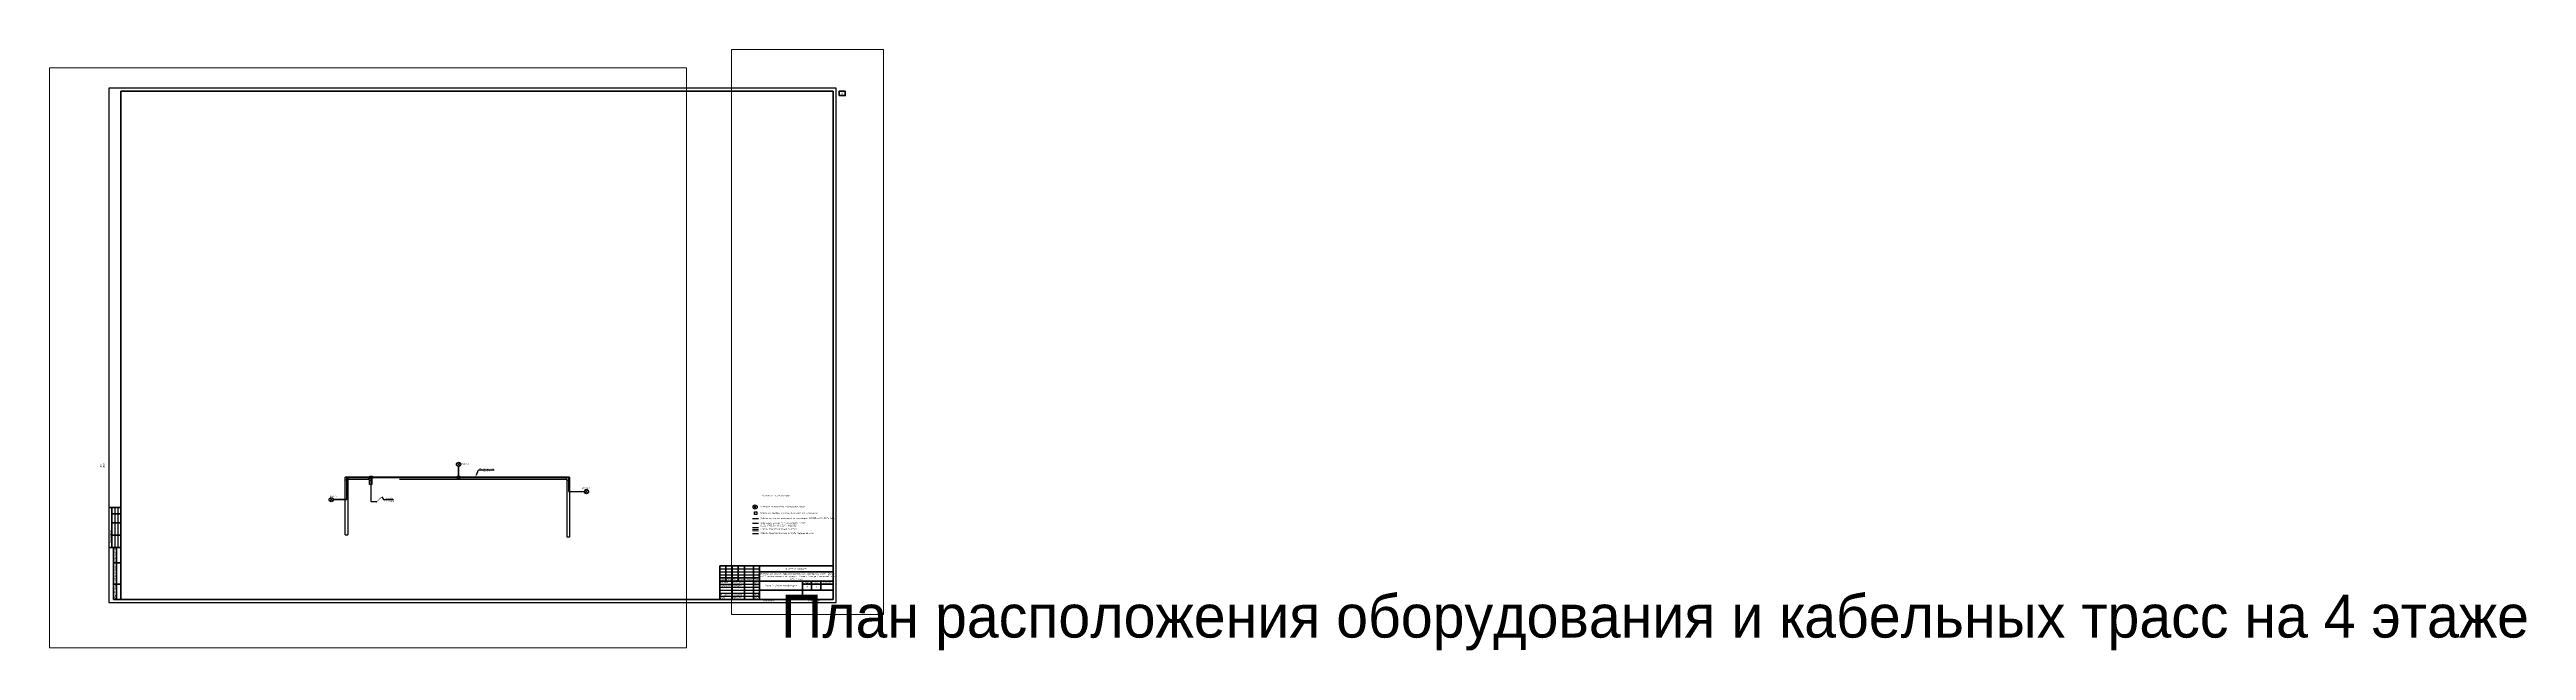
# Paper-space layout '11 План расположения оборудования и кабельных трасс на 4 этаже' of a CAD drawing. Extents: x -96 to 3952, y -79 to 904.
# The model-space entities are those that its viewports show. They can reach past a viewport. Long polylines and large blocks are cut down to what shows.
import ezdxf
from ezdxf import colors
from ezdxf.entities.mleader import LeaderData, LeaderLine
from ezdxf.enums import TextEntityAlignment as Align
from ezdxf.math import Vec2, Vec3

# ---------------------------------------------------------------- set-up
doc = ezdxf.new("R2018")
doc.units = 0
doc.header["$LTSCALE"] = 100
doc.set_wipeout_variables(frame=1)
doc.layers.get('Defpoints').update_dxf_attribs({"color": 42})
for name, color, linetype in [('PDF _СКС', 1, 'Continuous'), ('PDF _СС_ЗВ_Кабель', 1, 'Continuous'), ('PDF _СС_ЗВ_Оборудование', 1, 'Continuous'), ('PDF _Текст', 7, 'Continuous'), ('СС. Текст', 7, 'Continuous')]:
    doc.layers.add(name, color=color, linetype=linetype)
for name, color, linetype, lineweight in [('СКС', 1, 'Continuous', 30), ('СС_ЗВ_Кабель', 1, 'Continuous', 30), ('СС_ЗВ_Оборудование', 1, 'Continuous', 30), ('СС_СКК_Лоток', 170, 'Continuous', 25), ('СС_ЭЧС_Кабель', 180, 'Continuous', 30)]:
    doc.layers.add(name, color=color, linetype=linetype, lineweight=lineweight)
doc.styles.add('ISOCPEUR', font='isocpeui.ttf', dxfattribs={"height": 250})
doc.styles.add('ISOCPEURNA', font='isocpeui.ttf')
doc.styles.add('PDF ISOCPEUR', font='isocpeur.ttf')
doc.styles.get("Standard").update_dxf_attribs({"font": 'arial.ttf'})
doc.linetypes.add('Kabl_in_Tube', pattern='A,10,[133,ltypeshp.shx,S=1,R=0,X=0,Y=0],10', length=20)

# ---------------------------------------------------------------- blocks, each defined once
blk = doc.blocks.new('*U100')
at = {"linetype": 'Continuous', "lineweight": 25}
for p, q in [((1189, 841), (0, 841)), ((0, 841), (0, 0)), ((1189, 0), (1189, 841)), ((10, 155), (10, 90)), ((15, 155), (15, 90)), ((999, 55), (1064, 55)), ((999, 50), (1064, 50)), ((999, 45), (1064, 45)), ((0, 0), (1189, 0)), ((999, 30), (1064, 30)), ((999, 25), (1064, 25)), ((999, 20), (1064, 20)), ((999, 15), (1064, 15)), ((999, 10), (1064, 10))]:
    blk.add_line(p, q, dxfattribs=at)
at = {"linetype": 'Continuous', "lineweight": 60}
for p, q in [((1184, 836), (20, 836)), ((20, 836), (20, 5)), ((1184, 5), (1184, 836)), ((20, 155), (0, 155)), ((5, 155), (5, 90)), ((20, 145), (5, 145)), ((20, 130), (5, 130)), ((20, 90), (0, 90)), ((20, 110), (5, 110)), ((8, 90), (8, 5)), ((13, 90), (13, 5)), ((8, 65), (20, 65)), ((999, 60), (1184, 60)), ((999, 5), (999, 60)), ((1009, 60), (1009, 35)), ((1019, 60), (1019, 5)), ((1029, 60), (1029, 35)), ((1039, 60), (1039, 5)), ((1054, 60), (1054, 5)), ((1064, 5), (1064, 60)), ((1064, 50), (1184, 50)), ((1184, 5), (1184, 60)), ((8, 30), (20, 30)), ((8, 5), (20, 5)), ((20, 5), (1184, 5)), ((999, 40), (1064, 40)), ((999, 35), (1184, 35)), ((1064, 20), (1184, 20)), ((1134, 35), (1134, 5)), ((1134, 30), (1184, 30)), ((1149, 35), (1149, 20)), ((1164, 35), (1164, 20))]:
    blk.add_line(p, q, dxfattribs=at)
at = {"linetype": 'Continuous', "lineweight": 40}
blk.add_line((1134, 5), (1134, 35), dxfattribs=at)
at = {"lineweight": 60}
blk.add_lwpolyline([(1194, 829), (1204, 829), (1204, 836), (1194, 836)], close=True, dxfattribs=at)
at = {"linetype": 'Continuous', "rotation": 90, "style": 'ISOCPEUR'}
for s, insert, char_height, width, attachment_point in [('20_Главный_специалист_ВК', (-12.5, 176), 2.5, 19, 4), ('01.26', (-12.5, 215), 2.5, 10, 5), ('21_Главный_специалист_ЭОМ', (-7.5, 176), 2.5, 19, 4), ('01.26', (-7.5, 215), 2.5, 10, 5), ('01.26', (-2.5, 215), 2.5, 10, 5), ('Согласовано', (-17.5, 172.5), 3, 35, 5), ('Гл. спец ВК', (-12.5, 156), 2.5, 19, 4), ('Гл. спец ЭОМ', (-7.5, 156), 2.5, 19, 4), ('17_ГАП', (-12.5, 111), 2.5, 19, 4), ('01.26', (-12.5, 150), 2.5, 10, 5), ('19_Главный_конструктор', (-7.5, 111), 2.5, 19, 4), ('01.26', (-7.5, 150), 2.5, 10, 5), ('18_Главный_специалист_ОВ', (-2.5, 111), 2.5, 19, 4), ('01.26', (-2.5, 150), 2.5, 10, 5), ('ГАП', (-12.5, 91), 2.5, 19, 4), ('Гл. констр. ', (-7.5, 91), 2.5, 19, 4), ('Гл. спец ОВ', (-2.5, 91), 2.5, 19, 4), ('Согласовано', (2.5, 107.5), 2.5, 35, 5), ('Взам. инв. №', (10.5, 77.5), 2.5, 25, 5), ('Подп. и дата', (10.5, 47.5), 2.5, 35, 5), ('Инв. № подл.', (10.5, 17.5), 2.5, 25, 5)]:
    blk.add_mtext(s, dxfattribs=dict(at, insert=insert, char_height=char_height, width=width, attachment_point=attachment_point))
at = {"linetype": 'Continuous', "char_height": 2.5, "style": 'ISOCPEUR'}
for s, insert, width, attachment_point in [('Капитальный ремонт общеобразовательного учреждения (ГБОУ "Школа №429"), расположенного по адресу: г. Москва, 5-ая ул. Соколиной горы д.14. 1 этап', (1124, 42.5), 120, 5), ('16-25/Г-П-ИОС5.6', (1136, 55), 110, 6), ('Разраб.', (1000, 32.5), 19, 4), ('Проверил', (1000, 27.5), 19, 4), ('Н. контр.', (1000, 12.5), 19, 4), ('ГИП', (1000, 7.5), 19, 4), ('Николенко', (1020, 32.5), 19, 4), ('Мурашов', (1020, 27.5), 19, 4), ('Губарева', (1020, 12.5), 19, 4), ('Мурашов', (1020, 7.5), 19, 4), ('06.26', (1055.3, 32.5), 10, 4), ('06.26', (1055.3, 27.5), 10, 4), ('06.26', (1055.3, 12.5), 10, 4), ('06.26', (1055.3, 7.4), 10, 4), ('Копировал', (1078.5, 2.5), 25, 5), ('П', (1141.5, 25), 15, 5), ('Формат', (1149.5, 2.5), 16, 5)]:
    blk.add_mtext(s, dxfattribs=dict(at, insert=insert, width=width, attachment_point=attachment_point))
at = {"char_height": 2.5, "attachment_point": 5, "style": 'ISOCPEUR'}
for s, insert, width in [('Изм.', (1004, 37.5), 10), ('Кол.уч', (1014, 37.5), 10), ('Лист', (1024, 37.5), 10), ('№док', (1034, 37.5), 10), ('Подп.', (1046.5, 37.5), 15), ('Дата', (1059, 37.5), 10), ('Стадия', (1141.5, 32.5), 15), ('Лист', (1156.5, 32.5), 15), ('Листов', (1174, 32.5), 20)]:
    blk.add_mtext(s, dxfattribs=dict(at, insert=insert, width=width))
at = {"linetype": 'Continuous', "insert": (1099, 27.5), "char_height": 2.5, "width": 70, "attachment_point": 5, "line_spacing_factor": 0.8, "style": 'ISOCPEUR'}
blk.add_mtext('Часть 6. Электрочасофикация', dxfattribs=at)
at = {"style": 'ISOCPEUR'}
for tag, p in [('Сквозная_нумерация', (1199, 832.5)), ('Форма3_номер_листа', (1156.5, 25)), ('Форма3_количество_листов', (1174, 25))]:
    blk.add_attdef(tag, text='', height=2.5, dxfattribs=at).set_placement(p, align=Align.MIDDLE_CENTER)
blk.add_attdef('Форма3_дополнительный_шифр', text='', height=2.5, dxfattribs=at).set_placement((1135.7, 55), align=Align.MIDDLE_LEFT)
at = {"lineweight": 30, "flags": 104}
blk.add_attdef('Форма3_наименование_чертежа', text='', height=2.5, dxfattribs=at).set_placement((1099, 12.5), align=Align.MIDDLE_CENTER)
at = {"style": 'ISOCPEUR', "flags": 8}
blk.add_attdef('Формат', (1157.5, 1.5), '', height=2.5, dxfattribs=at)
blk.add_wipeout([(-20, 220), (-0.5, 220), (-0.5, 90), (-20, 90)])
blk = doc.blocks.new('Свет')
at = {"color": 1}
blk.add_wipeout([(-350, 0), (-324, 133), (-247, 247), (-101, 335), (56, 345), (198, 289), (304, 173), (350, 0), (322, -138), (247, -247), (166, -308), (43, -347), (-83, -340), (-176, -303), (-278, -213), (-331, -115)], dxfattribs=at)
at = {"layer": 'СКС', "color": 1, "ltscale": 30}
for points in [[(-247, 247), (247, -247)], [(-247, -247), (247, 247)]]:
    blk.add_lwpolyline(points, dxfattribs=at)
at = {"layer": 'СКС', "color": 1, "linetype": 'Continuous', "lineweight": 30}
blk.add_circle((0, 0), 350, dxfattribs=at)
blk = doc.blocks.new('Клеммная коробка')
for p, q in [((0, 400), (400, 400)), ((0, 0), (0, 400)), ((400, 0), (0, 0)), ((400, 400), (400, 0))]:
    blk.add_line(p, q)
blk = doc.blocks.new('Лоток 4 этаж')
at = {"layer": 'СС_СКК_Лоток'}
for p, q in [((738958, -120752), (738958, -111307)), ((775607, -111307), (738958, -111307)), ((739358, -111803), (738958, -111803)), ((742896, -111707), (739358, -111707)), ((739358, -111707), (739358, -120752)), ((739439, -111707), (739439, -111307)), ((742814, -111707), (742814, -111307)), ((742896, -112550), (742896, -111707)), ((742896, -111817), (743296, -111817)), ((743296, -112550), (742896, -112550)), ((743296, -111707), (743296, -112550)), ((743373, -111707), (743373, -111307)), ((775207, -111707), (747804, -111707)), ((775123, -111707), (775123, -111307)), ((775207, -121156), (775207, -111707)), ((775207, -111802), (775607, -111802)), ((775607, -111307), (775607, -121156)), ((738958, -120752), (739358, -120752)), ((775607, -121156), (775207, -121156))]:
    blk.add_line(p, q, dxfattribs=at)
blk = doc.blocks.new('*U79')
blk.add_hatch(color=256).paths.add_polyline_path([(-0.7, -0.7, 1), (0.7, 0.7, 1)])
at = {"const_width": 0.5}
blk.add_lwpolyline([(0.5, 0.5), (6.4, 6.4)], dxfattribs=at)
blk.add_lwpolyline([(8.5, 8.5, 0, 1.5, 0), (6.4, 6.4, 2, 2, 0)], format="xyseb")
blk = doc.blocks.new('_None')

msp = doc.modelspace()

# ---------------------------------------------------------------- linework, layer by layer
at = {"layer": 'PDF _СКС', "lineweight": 30}
for points in [[(69978300, -33295983), (69978793, -33296476)], [(69978300, -33296476), (69978793, -33295983)], [(69957490, -33301761), (69957983, -33302254)], [(69957490, -33302254), (69957983, -33301761)], [(69999202, -33300444), (69999695, -33300937)], [(69999202, -33300937), (69999695, -33300444)]]:
    msp.add_lwpolyline(points, dxfattribs=at)
for centre in [(69978547, -33296229), (69957738, -33302006), (69999449, -33300689)]:
    msp.add_circle(centre, 350, dxfattribs=at)
at = {"layer": 'PDF _СС_ЗВ_Кабель', "lineweight": 30}
for points in [[(69964059, -33298160), (69964459, -33298160), (69964459, -33298557), (69964059, -33298557)], [(69978346, -33298160), (69978746, -33298160), (69978746, -33298557), (69978346, -33298557)]]:
    msp.add_lwpolyline(points, close=True, dxfattribs=at)
at = {"layer": 'PDF _СС_ЗВ_Оборудование', "lineweight": 30}
for centre in [(69978547, -33296229), (69957737, -33302006), (69999449, -33300689)]:
    msp.add_circle(centre, 349, dxfattribs=at)
at = {"layer": 'СС_ЗВ_Кабель', "color": 1}
msp.add_line((70024954, -33307013), (70025932, -33307013), dxfattribs=at)
at = {"layer": 'СС_ЗВ_Кабель'}
msp.add_line((70024954, -33308794), (70025932, -33308794), dxfattribs=at)
at = {"layer": 'СС_ЗВ_Кабель', "color": 1, "linetype": 'Kabl_in_Tube', "ltscale": 0.9}
msp.add_line((70024954, -33309463), (70025932, -33309463), dxfattribs=at)
at = {"layer": 'СС_ЗВ_Кабель', "color": 6}
msp.add_line((70024957, -33307795), (70025934, -33307795), dxfattribs=at)
at = {"layer": 'СС_СКК_Лоток', "color": 18, "lineweight": 20, "true_color": 0x000000}
for p, q in [((70025932, -33308507), (70024954, -33308507)), ((70025932, -33309048), (70024954, -33309048))]:
    msp.add_line(p, q, dxfattribs=at)
at = {"layer": 'СС_ЭЧС_Кабель', "color": 1}
msp.add_lwpolyline([(69965156, -33302375), (69964259, -33302375), (69964259, -33298358), (69960286, -33298358), (69960286, -33302001), (69958090, -33302001), (69960286, -33302001), (69960286, -33298358), (69978546, -33298358), (69978545, -33296578), (69978546, -33298358), (69996496, -33298358), (69996496, -33300695), (69999107, -33300695)], dxfattribs=at)

# ---------------------------------------------------------------- block references
msp.add_blockref('Лоток 4 этаж', (69221061, -33186997))
at = {"layer": 'СС_ЭЧС_Кабель', "color": 7, "xscale": 100, "yscale": 100, "zscale": 100}
msp.add_blockref('*U79', (69965144, -33302377), dxfattribs=at)

# ---------------------------------------------------------------- texts
at = {"layer": 'PDF _Текст', "char_height": 249.57, "attachment_point": 7}
for s, insert, style in [('{\\fISOCPEUR|b0|i1|c204|p34;BIAL4.2}', (69978978, -33296282), 'PDF ISOCPEUR'), ('{\\fISOCPEUR|b0|i1|c204|p34;BIAL4.1}', (69957466, -33301573), 'ISOCPEURNA'), ('{\\fISOCPEUR|b0|i1|c204|p34;BIAL4.3}', (69998731, -33300241), 'PDF ISOCPEUR')]:
    msp.add_mtext(s, dxfattribs=dict(at, insert=insert, style=style))
at = {"layer": 'СС. Текст', "char_height": 250, "attachment_point": 1, "style": 'ISOCPEUR'}
for s, width, insert in [('Кабельные линии звонковой сигнализации КПСВВнг(А)-LSLTx 1х2x1,5', 12283.27, (70026247, -33306853, 0)), ('Кабель прокладываемый в лотке', 11279.86, (70026247, -33308633, 0)), ('Кабель прокладываемый в трубе гофрированной', 11279.86, (70026247, -33309303, 0)), ('Кабельные линии DAP-интерфейс U/UTP Cat5e PVCLSнг(А)-LSLTx 4х2х0,52', 7622.19, (70026250, -33307635, 0))]:
    msp.add_mtext_dynamic_manual_height_columns(s, width=width, gutter_width=1, heights=[0], dxfattribs=dict(at, insert=insert))

# ---------------------------------------------------------------- leaders
at = {"layer": 'СС_СКК_Лоток', "color": 7}
ml = msp.add_multileader_mtext('Standard', dxfattribs=at)
ml.set_content('Лоток см. том ИОС5.5', color=7, style='ISOCPEURNA')
ml.set_leader_properties()
ml.build(insert=Vec2(0, 0))
ml.multileader.update_dxf_attribs({"text_left_attachment_type": 6, "text_right_attachment_type": 6, "dogleg_length": 100, "arrow_head_size": 400})
ctx = ml.context
ctx.base_point, ctx.char_height, ctx.arrow_head_size, ctx.landing_gap_size, ctx.plane_origin = Vec3(69981893, -33297140), 250, 400, 0, Vec3(69987831, -33298331)
ctx.left_attachment, ctx.right_attachment, ctx.text_align_type = 6, 6, 1
notes = []
notes.append((ctx, [(1, (1, 1, 0), (69981793, -33297140), (1, 0), 100, [(0, [(69981292, -33298304)], 0, [])])]))
ctx.mtext.insert, ctx.mtext.width, ctx.mtext.alignment, ctx.mtext.flow_direction = Vec3(69983073, -33296840), 2467.27, 2, 5
at = {"layer": 'СС_ЭЧС_Кабель', "color": 7, "lineweight": 0}
ml = msp.add_multileader_mtext('Standard', dxfattribs=at)
ml.set_content('Подъём \\Pс 1 этажа', color=7, style='ISOCPEUR')
ml.set_leader_properties()
ml.set_arrow_properties(name='NONE')
ml.build(insert=Vec2(0, 0))
ml.multileader.update_dxf_attribs({"text_left_attachment_type": 6, "text_right_attachment_type": 6, "dogleg_length": 100, "arrow_head_size": 400})
ctx = ml.context
ctx.base_point, ctx.char_height, ctx.arrow_head_size, ctx.landing_gap_size, ctx.plane_origin = Vec3(69966361, -33301964), 250, 400, 0, Vec3(69974008, -33303521)
ctx.left_attachment, ctx.right_attachment, ctx.text_align_type = 6, 6, 1
notes.append((ctx, [(1, (1, 1, 0), (69966261, -33301964), (1, 0), 100, [(0, [(69965994, -33301527)], 0, [])])]))
ctx.mtext.insert, ctx.mtext.width, ctx.mtext.alignment, ctx.mtext.flow_direction = Vec3(69967167, -33301664), 1991.2, 2, 5
for ctx, leaders in notes:
    for number, flags, end, landing, length, lines in leaders:
        leader = LeaderData()
        leader.index, (leader.has_last_leader_line, leader.has_dogleg_vector, leader.attachment_direction) = number, flags
        leader.last_leader_point, leader.dogleg_vector, leader.dogleg_length = Vec3(end), Vec3(landing), length
        for number, points, colour, breaks in lines:
            line = LeaderLine()
            line.index, line.vertices, line.color, line.breaks = number, Vec3.list(points), colors.encode_raw_color(colour), breaks
            leader.lines.append(line)
        ctx.leaders.append(leader)

# ---------------------------------------------------------------- next in the draw order: block references
at = {"layer": 'СС_ЗВ_Оборудование'}
msp.add_blockref('Свет', (70025405, -33305158, 0), dxfattribs=at)

# ---------------------------------------------------------------- next in the draw order: block references
at = {"layer": 'СС_ЗВ_Кабель', "color": 18, "true_color": 0x000000}
msp.add_blockref('Клеммная коробка', (70025294, -33306356, 0), dxfattribs=at)

# ---------------------------------------------------------------- next in the draw order: texts
at = {"layer": 'СС. Текст', "insert": (70025874, -33303179, 0), "char_height": 250, "width": 5705.29, "attachment_point": 1, "style": 'ISOCPEUR'}
msp.add_mtext('\\pxi-2,l2,sm1.5,qc,t3;УСЛОВНЫЕ ОБОЗНАЧЕНИЯ', dxfattribs=at)
at = {"layer": 'СС. Текст', "char_height": 250, "attachment_point": 1, "style": 'ISOCPEUR'}
for s, insert in [('\\pxi-2,l2,sm1.5,t3; Световой оповещатель стробоскопический', (70026029, -33304980, 0)), ('\\pxi-2,l2,sm1.5,t3; Клеммная коробка системы звонковой сигнализации ', (70026056, -33305985, 0))]:
    msp.add_mtext(s, dxfattribs=dict(at, insert=insert))

psp = doc.layouts.new('11 План расположения оборудования и кабельных трасс на 4 этаже')

# ---------------------------------------------------------------- viewports
at = {"layer": 'Defpoints', "color": 2}
psp.add_viewport(center=(424.1, 399.9), size=(1041, 948.607), view_center_point=(69963731.1, -33278823.4), view_height=94860.78, dxfattribs=at)

# ---------------------------------------------------------------- next in the draw order: block references
ref = psp.add_blockref('*U100', (0.3, 0))
ref.add_attrib('Формат', 'А0', (1157.8, 1.5), dxfattribs={"height": 2.5, "style": 'ISOCPEUR'})
ref.add_attrib('Форма3_номер_листа', '6', dxfattribs={"height": 2.5, "style": 'ISOCPEUR'}).set_placement((1156.8, 25), align=Align.MIDDLE_CENTER)
lines = psp.add_mtext('План расположения оборудования и кабельных трасс на 4 этаже', dxfattribs={"insert": (1099.3, 12.5), "char_height": 70, "attachment_point": 1})
ref.add_attrib('Форма3_наименование_чертежа', '', (1099.3, 12.5), dxfattribs={"flags": 104}).embed_mtext(lines)
ref.add_attrib('Форма3_дополнительный_шифр', '.ГЧ', dxfattribs={"height": 2.5, "style": 'ISOCPEUR'}).set_placement((1136, 55), align=Align.MIDDLE_LEFT)
ref.add_attrib('Сквозная_нумерация', '26', dxfattribs={"height": 2.5, "style": 'ISOCPEUR'}).set_placement((1199.3, 832.5), align=Align.MIDDLE_CENTER)

# ---------------------------------------------------------------- next in the draw order: viewports
psp.add_viewport(center=(1142.6, 442.4), size=(248.4, 923.9), view_center_point=(70033967.2, -33276522.5), view_height=92390.08, status=3, dxfattribs=at)

doc.saveas('drawing.dxf')
